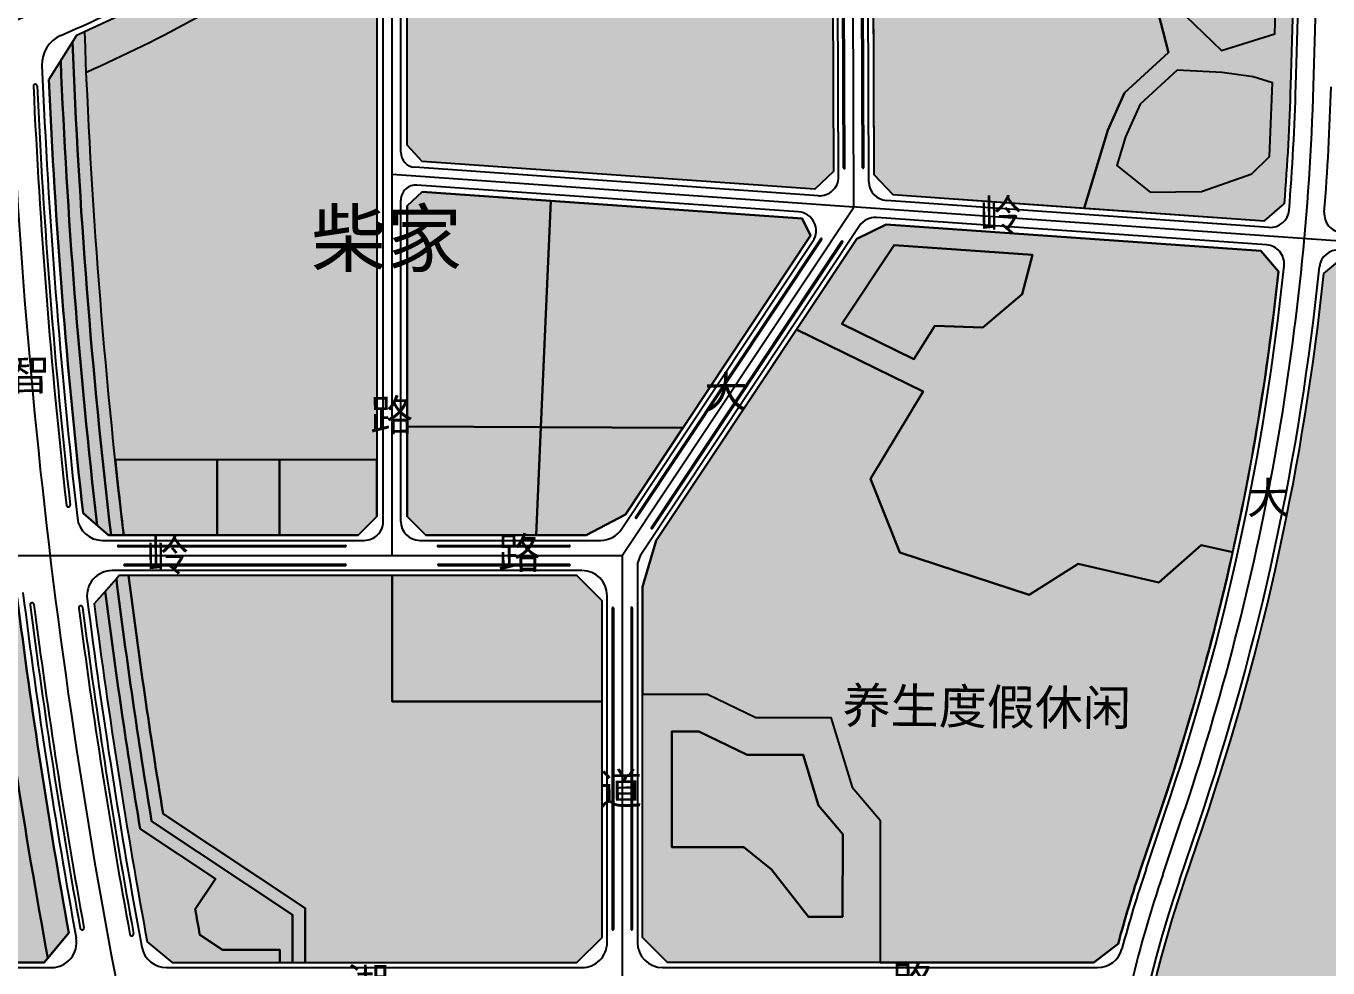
# Model space of a CAD drawing. Extents: x 2442 to 11417, y 1140 to 9206.
# Drawn here: x 4040 to 5074, y 5862 to 6611 of the extents above; entities that cross this region are included whole.
import ezdxf

# ---------------------------------------------------------------- set-up
doc = ezdxf.new("R2010")
doc.units = 0
doc.header["$LTSCALE"] = 1000
doc.header["$MEASUREMENT"] = 0
doc.linetypes.add('DASHDOT', pattern=[25.4, 12.7, -6.35, 0, -6.35])
for name, color, linetype in [('DIM2', 5, 'Continuous'), ('FGX', 212, 'Continuous'), ('RD-中线', 7, 'DASHDOT'), ('RD-侧石线', 5, 'Continuous'), ('RD-红线', 1, 'Continuous'), ('RD-绿线', 3, 'Continuous'), ('YD-A33', 31, 'Continuous'), ('YD-B1', 240, 'Continuous'), ('YD-B32', 21, 'Continuous'), ('YD-E1', 131, 'Continuous'), ('YD-E2', 126, 'Continuous'), ('YD-G1', 100, 'Continuous'), ('YD-G2', 94, 'Continuous'), ('YD-R1', 51, 'Continuous'), ('YD-R2', 50, 'Continuous'), ('YD-S4', 8, 'Continuous'), ('YD-U15', 144, 'Continuous'), ('路名', 7, 'Continuous')]:
    doc.layers.add(name, color=color, linetype=linetype)
doc.layers.add('T700', color=10, linetype='Continuous', lineweight=13)
doc.styles.add('STYLE5', font='simhei.ttf', dxfattribs={"height": 16})
doc.styles.add('黑体', font='simhei.ttf')

msp = doc.modelspace()

# ---------------------------------------------------------------- hatches: boundary and pattern name
at = {"layer": 'YD-A33'}
for points in [[(4457.102419028706, 6471.582890904678), (4354.776866923185, 6478.792186408631), (4342.806539520829, 6467.635549828925), (4342.806539522095, 6292.339317550721), (4449.141272250377, 6291.808903512019)], [(4497.735857377138, 6153.735371496597), (4477.735857376741, 6173.735371496932), (4330.806539522884, 6173.735371495907), (4330.806539523577, 6073.735371495391), (4497.735857377711, 6073.73537149665)]]:
    msp.add_hatch(color=256, dxfattribs=at).paths.add_polyline_path(points)
at = {"layer": 'YD-B1'}
msp.add_hatch(color=256, dxfattribs=at).paths.add_polyline_path([(4561.963132506575, 6291.246130679807), (4449.141272250377, 6291.808903512019), (4445.329574951633, 6205.735371495662), (4485.156207225151, 6205.735371496122), (4516.223188430067, 6222.39436087101)])
at = {"layer": 'YD-B32'}
msp.add_hatch(color=256, dxfattribs=at).paths.add_polyline_path([(4998.713647554789, 6192.259152246128), (4973.688342951764, 6198.034824482482), (4940.01903310492, 6168.269282625155), (4876.02481839923, 6183.038717604121), (4837.033868596714, 6158.545861006538), (4734.335440387378, 6192.200052181604), (4710.990744583287, 6250.616714225266), (4752.68427507512, 6319.924357265411), (4652.24436027585, 6369.315660048294), (4540.802838582164, 6201.564121351256), (4529.735857377069, 6164.905131975096), (4529.735857377689, 6079.603167878672), (4581.534238242759, 6079.600593334711), (4619.887710908788, 6061.074466497157), (4679.456450361769, 6061.074466497266), (4696.40199721815, 6005.565040285442), (4718.770875941591, 5979.297361863536), (4718.647315031962, 5866.177568723471), (4888.308536187797, 5866.177568724361), (4907.615239341216, 5880.956324440128, -0.01557827514749472), (4926.070544157476, 5941.630990683421), (4941.119592763524, 5986.083599330562, 0.0270213246933647)])
at = {"layer": 'YD-E1'}
for points in [[(4953.978057618009, 6625.453331740991), (4989.941542966035, 6591.146606711389), (5032.107440492397, 6604.286692887945), (5034.648432249473, 6685.725186868356), (4967.05547839742, 6696.517575076718), (4943.352219581768, 6666.294804574222)], [(4973.848983787921, 6479.112620795372), (5013.807677873594, 6493.151855720675), (5027.854030216313, 6506.873188538806), (5030.262994137556, 6565.426084410698), (5014.960119060532, 6570.068548731583), (4990.399024927632, 6573.602516090335), (4954.698499150833, 6575.421822212295), (4925.178127885185, 6548.424019492484), (4913.509596244856, 6522.371943302977), (4906.665208950521, 6499.731632099286), (4933.185475107879, 6478.457078277932)], [(4729.867130549741, 6436.458114496076), (4688.292516496134, 6373.876364245448), (4745.410041177347, 6345.788835881215), (4762.152886533629, 6372.17367743539), (4800.145480617775, 6370.886599173318), (4831.526761926259, 6397.271440727965), (4839.694980435874, 6428.720248360043)], [(4251.773484437826, 5904.148851167711), (4139.841544657109, 5978.477331723754, -0.009857180732708188), (4111.802635296985, 6171.207389232783), (4102.989304082799, 6161.183812553681, 0.009629967160858855), (4130.689000779403, 5972.551071601633), (4190.606202716219, 5932.763013002564), (4174.492573362837, 5908.497350945138, 0.001042994856498126), (4178.15998562503, 5888.13193546494), (4196.162176019103, 5876.177568719214), (4241.773484438196, 5876.177568719974), (4241.773484438196, 5866.177568719922), (4251.77348443813, 5866.177568720037)], [(4610.455654773688, 5957.90326763462), (4632.383438373952, 5940.029231046839), (4661.816713023007, 5902.434993390939), (4688.828239988221, 5902.405488662632), (4688.900239198538, 5968.320637732075), (4669.653023186491, 5990.922561008412), (4657.352560893411, 6031.21583745829), (4613.05404275924, 6031.215837456806), (4574.699866933095, 6049.742303948891), (4553.217120121011, 6049.743371709424), (4553.212555519054, 5957.906112796473)]]:
    msp.add_hatch(color=256, dxfattribs=at).paths.add_polyline_path(points)
h = msp.add_hatch(color=256, dxfattribs=at)
edge = h.paths.add_edge_path()
edge.add_line((4076.984538820923, 6597.997318421138), (4067.568301232677, 6583.036542214787))
edge.add_arc((9013.409532817961, 6785.902290993893), 4950.00000000775, 182.3488095852335, 186.6396435542773)
edge.add_line((4096.609174909703, 6213.561273286829), (4105.463542523075, 6205.735371493601))
edge.add_line((4105.463542523075, 6205.735371493601), (4107.596007459, 6205.735371493372))
edge.add_arc((9013.409532816608, 6785.902290991968), 4940.000000006289, 182.1799108774623, 186.7445361786408, ccw=False)
at = {"layer": 'YD-E2'}
h = msp.add_hatch(color=256, dxfattribs=at)
edge = h.paths.add_edge_path()
edge.add_line((4880.735541313672, 6465.795523828965), (5023.92675430489, 6455.707058661255))
edge.add_line((5023.926754304885, 6455.707058661722), (5039.936712626943, 6469.51869867243))
edge.add_arc((3063.783077821341, 6621.639741336965), 1981.999999994134, 355.5981464737637, 358.3112523362528)
edge.add_line((5044.922229821988, 6563.230320975952), (5054.116373145582, 6875.078601523187))
edge.add_arc((3072.97722113969, 6933.488021884616), 1981.999999999388, 358.3112523362452, 360.2298825423195)
edge.add_line((5054.96126823367, 6941.440195330727), (5031.114772403756, 6960.98654640379))
edge.add_arc((5602.343308362852, 4046.437188495399), 2969.999999996338, 101.0889574996785, 105.5806874122826)
edge.add_line((4804.61570148624, 6907.299063037344), (4824.827486811406, 6834.8142630183))
edge.add_line((4824.827486811297, 6834.814263017834), (4863.422810588048, 6785.444089720968))
edge.add_line((4863.422810588105, 6785.444089720969), (4904.683763319968, 6791.691813198569))
edge.add_line((4904.683763319968, 6791.691813198569), (4961.351661090715, 6713.551165677387))
edge.add_line((4961.351661090712, 6713.551165677853), (4926.965160239386, 6669.706758808971))
edge.add_line((4926.965160239328, 6669.70675880897), (4947.839108964428, 6589.475646040406))
edge.add_line((4947.839108964494, 6589.475646039941), (4912.759877141005, 6557.393997342291))
edge.add_line((4912.759877141001, 6557.393997342757), (4899.428508473167, 6527.629341177968))
edge.add_line((4899.428508473171, 6527.629341177502), (4880.735541313672, 6465.795523828966))
h.paths.add_polyline_path([(5030.262994137673, 6565.426084410698), (5014.960119060886, 6570.068548731121), (4990.399024928211, 6573.602516090807), (4954.698499151293, 6575.421822212766), (4925.178127885072, 6548.424019492018), (4913.509596245187, 6522.371943304844), (4906.66520895041, 6499.731632098818), (4933.185475107763, 6478.457078277931), (4973.848983787924, 6479.112620794906), (5013.807677873949, 6493.151855720213), (5027.854030216316, 6506.87318853834)], flags=16)
h.paths.add_polyline_path([(5034.648432249525, 6685.725186868823), (4967.055478397479, 6696.517575076718), (4943.352219581771, 6666.294804573757), (4953.978057618242, 6625.453331740992), (4989.941542966273, 6591.146606710926), (5032.107440492391, 6604.28669288841)], flags=16)
h.paths.add_polyline_path([(4839.934560816866, 6902.786760047697), (4970.731310560026, 6935.459152796691), (4992.67863424512, 6928.065565693007), (4991.92516636015, 6907.104606817012), (4986.976130063893, 6879.900906620857), (4959.754695823391, 6856.819011041415), (4922.635188990142, 6834.561406293484), (4897.063562004925, 6805.708949202899), (4869.842513233223, 6801.587144586103), (4849.2203080129, 6827.966553950222), (4831.897717302592, 6891.44185440876)], flags=16)
h = msp.add_hatch(color=256, dxfattribs=at)
edge = h.paths.add_edge_path()
edge.add_line((5580.221890888321, 6446.003744251265), (5678.188031137182, 6447.526123248311))
edge.add_line((5678.188031137128, 6447.526123247844), (5637.441868512968, 5682.031753457528))
edge.add_arc((6361.416982005674, 5643.495601038893), 725.0000000000034, 176.9531035888367, 182.2163978550877)
edge.add_line((5636.959362460551, 5615.457101025395), (5620.498206098426, 5590.986911761529))
edge.add_arc((4505.373528075335, 8667.128470450678), 3272.02535696604, 277.7432386529533, 289.9259652723398, ccw=False)
edge.add_line((4946.226590761322, 5424.938082186656), (4923.848311984228, 5441.2122822554))
edge.add_arc((5890.313012468214, 5615.194990359648), 982.0000000004183, 161.296911593278, 190.2050683231397, ccw=False)
edge.add_line((4960.16949195626, 5930.087084973849), (4975.218540561564, 5974.539693619586))
edge.add_arc((3063.783077809741, 6621.639741338717), 2018.000000005793, 341.2969115954976, 354.0880048991655)
edge.add_line((5071.049891350245, 6413.784168205256), (5087.022436936975, 6427.202197948038))
edge.add_arc((5142.965453781191, 7222.656567816999), 797.4191342556293, 265.9771044683439, 277.2560129210389)
edge.add_line((5243.681942236546, 6431.623405029203), (5222.931787486403, 6295.758920957132))
edge.add_line((5222.931787486519, 6295.758920957133), (5200.102172754894, 6265.847457916862))
edge.add_line((5200.102172754836, 6265.847457916861), (5194.30188812593, 6230.913064522574))
edge.add_line((5194.301888125929, 6230.913064522574), (5218.858627544854, 6178.356151427272))
edge.add_line((5218.858627544796, 6178.356151427271), (5272.047166297201, 6187.696263710862))
edge.add_line((5272.04716629726, 6187.696263710862), (5392.103426560125, 6114.501698997808))
edge.add_line((5392.103426560127, 6114.501698997808), (5351.399811005693, 6083.389600042522))
edge.add_line((5351.399811005693, 6083.389600042522), (5378.715916230529, 6037.940171580586))
edge.add_line((5378.715916230523, 6037.940171581051), (5465.446795252015, 5966.075565978145))
edge.add_line((5465.446795252021, 5966.07556597768), (5514.387340095645, 5977.755476807816))
edge.add_line((5514.387340095587, 5977.755476807815), (5566.462395872299, 5965.789393375564))
edge.add_line((5566.462395872357, 5965.789393375564), (5633.715290425022, 5975.151125158826))
edge.add_line((5633.715290425023, 5975.151125158826), (5628.72015190325, 5997.685278674379))
edge.add_line((5628.72015190325, 5997.685278674379), (5595.313989364327, 6048.317911021824))
edge.add_line((5595.313989364333, 6048.31791102136), (5540.395262501277, 6093.796673726005))
edge.add_line((5540.395262501272, 6093.796673726471), (5527.000713015983, 6152.887289158909))
edge.add_line((5527.000713015983, 6152.88728915891), (5499.262266654865, 6217.121603065948))
edge.add_line((5499.262266654865, 6217.121603065947), (5518.793780814252, 6270.866538686707))
edge.add_line((5518.793780814252, 6270.866538686707), (5592.390984488389, 6275.757494952277))
edge.add_line((5592.390984488447, 6275.757494952277), (5591.761454034313, 6342.03114187501))
edge.add_line((5591.761454034255, 6342.031141875009), (5558.295264103841, 6381.300451309533))
edge.add_line((5558.295264103846, 6381.300451309067), (5518.19903385024, 6383.011174295862))
edge.add_line((5518.199033850236, 6383.011174296327), (5508.511984643126, 6470.476991661694))
edge.add_line((5508.511984643177, 6470.47699166216), (5541.585714445391, 6521.556208494998))
edge.add_line((5541.585714445337, 6521.556208494532), (5538.629422069505, 6531.127900763076))
edge.add_arc((5856.193163217926, 6041.266527083933), 583.7901122105532, 121.3612714709362, 122.9542388825094, ccw=False)
edge.add_line((5552.369778609636, 6539.766523152083), (5580.221890887744, 6446.003744250794))
h.paths.add_polyline_path([(5442.105047749901, 5684.996936254045), (5424.96173881958, 5673.033573664386), (5409.263653725964, 5653.156441000817), (5406.618768239736, 5636.853573660577), (5412.508445173667, 5628.470852227808), (5435.567883077212, 5611.367336454149), (5459.147094946466, 5605.724198450872), (5468.359582271058, 5607.193381817325), (5469.259493368374, 5618.106990776827), (5476.53708761145, 5633.759828827378), (5478.11941714764, 5647.641461296185), (5472.852067545369, 5662.130695654133), (5464.606651498427, 5668.06742227439), (5460.333738857953, 5678.881989731953), (5451.203464264014, 5682.770228669263)], flags=16)
h.paths.add_polyline_path([(5100.946519376472, 5558.873319650166), (5091.083907016091, 5551.507360466233), (5086.205918717169, 5538.341324364877), (5092.240692305655, 5531.279744579502), (5101.60391697707, 5524.538199049135), (5109.61018586856, 5508.286615029681), (5125.166469860727, 5499.613057749615), (5143.838923542306, 5500.383650767723), (5155.152984056371, 5514.285137915526), (5165.045032096146, 5520.113705414929), (5165.243861222456, 5536.52238839461), (5180.442011114439, 5546.553763271894), (5175.553191301125, 5574.143394064617), (5158.600749499168, 5575.356769306334), (5143.353494978379, 5567.88769320444), (5122.337728968767, 5566.972662950289)], flags=16)
h.paths.add_polyline_path([(5548.727043183782, 5936.816291151398), (5541.51583673897, 5933.479394573145), (5539.398020441829, 5911.970507128173), (5557.894802024248, 5904.886087983873), (5569.400488805262, 5913.040860712734), (5577.476397490062, 5918.898384889783), (5582.127364907274, 5922.210797554761), (5583.25359458274, 5928.183215228414), (5578.646633990036, 5935.533575915514), (5568.139089261658, 5940.043469611839), (5559.443696835229, 5940.620849932296)], flags=16)
h.paths.add_polyline_path([(5478.096097201857, 5941.672603272304), (5486.850851837813, 5940.386212083825), (5494.177039211674, 5937.715407459901), (5495.881113117821, 5934.840006216851), (5490.774853565683, 5927.956872866161), (5488.636907506949, 5918.028678134674), (5489.559201289918, 5910.388554092931), (5488.758868693632, 5906.592805624451), (5482.168916277311, 5906.2727651496), (5474.161619547787, 5903.986908559149), (5460.719149639041, 5906.928339558712), (5454.700845468802, 5917.281988157163), (5455.774479339467, 5932.133425378604), (5464.556180366049, 5939.57161519903)], flags=16)
h.paths.add_polyline_path([(5334.156736450843, 5923.170963166052), (5332.155661390432, 5919.605019949514), (5334.193236757208, 5889.476699917216), (5339.911674183857, 5883.260772233308), (5352.194597937963, 5883.860869040553), (5397.759137326262, 5900.911731961693), (5415.17953312015, 5912.922945569277), (5433.440071898289, 5925.558461087125), (5435.776529575467, 5937.037595437523), (5429.960308809463, 5948.360634477922), (5427.848105891442, 5956.95682619458), (5423.682983664736, 5958.336785412389), (5419.583050584068, 5956.311990507877), (5407.623243807584, 5957.907650315047), (5391.307904004399, 5951.75642169751), (5380.545121726747, 5941.697306615705), (5353.340607648206, 5925.727837329613)], flags=16)
h.paths.add_polyline_path([(5216.176233969889, 6073.57651619735), (5211.877845507326, 6061.34286112498), (5218.042418746323, 6038.348219562278), (5230.446116488019, 6025.676388980633), (5249.785539856886, 6022.206732031879), (5272.715320786163, 6014.233270336341), (5294.880323722242, 6017.614123648828), (5307.061913298192, 6034.673267181428), (5311.838390905079, 6061.021461797064), (5338.416908609226, 6092.072015338445), (5350.020315826128, 6115.342639530521), (5348.486172291048, 6135.747012671075), (5329.552091600826, 6145.060734824171), (5309.846270623519, 6133.975032239327), (5294.218586774112, 6109.111302871254), (5265.333122992832, 6091.638295752206), (5228.116313008144, 6084.327448944181)], flags=16)
h.paths.add_polyline_path([(5145.727863438668, 6232.784265002065), (5177.066964509584, 6309.404772491018), (5191.793437124037, 6309.404772490823), (5203.731427577091, 6356.283496210748), (5155.597647303042, 6368.881836880521), (5125.056131535113, 6372.783834894266), (5109.384504487469, 6355.22402199908), (5089.140102715122, 6253.064853042779)], flags=16)
h = msp.add_hatch(color=256, dxfattribs=at)
h.paths.add_polyline_path([(4800.145480617897, 6370.886599172854), (4762.152886534146, 6372.173677436326), (4745.410041177343, 6345.788835881681), (4688.292516496025, 6373.876364244515), (4729.867130549741, 6436.458114496076), (4839.694980436101, 6428.720248360511), (4831.526761926201, 6397.271440727965)], flags=16)
edge = h.paths.add_edge_path()
edge.add_line((4723.383089317234, 6452.822219694476), (4700.119944161463, 6441.382181939403))
edge.add_line((4700.119944161463, 6441.382181939403), (4652.244360276136, 6369.315660048763))
edge.add_line((4652.244360276083, 6369.315660048296), (4752.684275075177, 6319.924357265877))
edge.add_line((4752.684275075233, 6319.924357265878), (4710.990744583514, 6250.616714225735))
edge.add_line((4710.990744583516, 6250.616714225734), (4734.335440387249, 6192.200052183))
edge.add_line((4734.335440387247, 6192.200052183), (4837.03386859654, 6158.545861006536))
edge.add_line((4837.033868596482, 6158.545861006535), (4876.024818399001, 6183.038717603653))
edge.add_line((4876.024818399001, 6183.038717603654), (4940.019033104807, 6168.269282624688))
edge.add_line((4940.019033104865, 6168.269282624689), (4973.688342951991, 6198.03482448295))
edge.add_line((4973.688342951929, 6198.034824483415), (4998.713647554894, 6192.25915224706))
edge.add_arc((3063.783077821463, 6621.6397413365), 1981.999999993945, 347.488236466613, 354.0248359479179)
edge.add_line((5035.015093381115, 6415.318775827255), (5021.150790978287, 6431.843145466562))
edge.add_line((5021.150790978234, 6431.843145466096), (4723.383089317182, 6452.82221969401))
h = msp.add_hatch(color=256, dxfattribs=at)
h.paths.add_polyline_path([(4718.647315031903, 5866.177568723471), (4549.735857379186, 5866.177568722553), (4529.735857379084, 5886.177568722425), (4529.735857377689, 6079.603167878672), (4581.534238243923, 6079.600593334722), (4619.887710909434, 6061.074466496698), (4679.456450361773, 6061.074466496801), (4696.401997218098, 6005.565040284976), (4718.770875941596, 5979.29736186307)])
h.paths.add_polyline_path([(4553.217120120895, 6049.743371709422), (4574.699866932275, 6049.74230394935), (4613.05404276005, 6031.21583745728), (4657.352560893531, 6031.215837457826), (4669.653023186835, 5990.922561008881), (4688.90023919859, 5968.32063773254), (4688.828239988216, 5902.405488663097), (4661.816713022828, 5902.434993391403), (4632.383438374607, 5940.02923104545), (4610.455654773756, 5957.903267633689), (4553.212555519058, 5957.906112796008)], flags=16)
at = {"layer": 'YD-G1'}
h = msp.add_hatch(color=256, dxfattribs=at)
edge = h.paths.add_edge_path()
edge.add_line((4080.12626701015, 6602.988982225256), (4076.98453882098, 6597.997318421227))
edge.add_arc((9013.409532816737, 6785.902290991356), 4940.000000006337, 182.1799108774541, 186.744536178639)
edge.add_line((4107.596007459062, 6205.735371492907), (4109.735941359384, 6205.735371493556))
edge.add_line((4109.735941359386, 6205.735371493556), (4117.665835932385, 6205.735371493349))
edge.add_arc((9013.409532816033, 6785.902290990788), 4930.000000005591, 182.0920244128521, 186.758280515892, ccw=False)
edge.add_arc((3661.988668825081, 7544.297087461804), 1029.999999999999, 293.9512265261064, 294.3517063298027, ccw=False)
h = msp.add_hatch(color=256, dxfattribs=at)
edge = h.paths.add_edge_path()
edge.add_line((4067.568301232754, 6583.036542214906), (4058.192146517444, 6568.139450775007))
edge.add_arc((9013.409532803194, 6785.90229098991), 4959.999999992647, 182.516311179803, 186.5110086199113)
edge.add_line((4085.401102037833, 6223.467489228336), (4096.609174909645, 6213.561273286829))
edge.add_arc((9013.409532818063, 6785.902290992053), 4950.000000007696, 182.3488095852109, 186.6396435542561, ccw=False)
for points in [[(4449.141272250261, 6291.808903512018), (4342.80653952204, 6292.339317550255), (4342.806539522451, 6220.735371494517), (4357.806539522528, 6205.735371494613), (4445.329574951746, 6205.735371496128)], [(4148.99844884167, 5984.400696381115, -0.009702330595581728), (4121.564107751095, 6173.73537149422), (4114.025389278118, 6173.735371493607), (4111.802635297048, 6171.207389232319, 0.009857180732684828), (4139.841544657109, 5978.477331723754), (4251.773484437826, 5904.148851167711), (4251.773484438134, 5866.177568719571), (4261.773484438239, 5866.177568720153), (4261.773484437863, 5909.512357476597)], [(4190.606202716623, 5932.763013003033), (4130.689000779344, 5972.551071601632, -0.009629967160858056), (4102.989304082857, 6161.183812553682), (4094.189825944271, 6151.175991252761, 0.01370883026762024), (4136.368681781889, 5882.534958507791), (4156.034255056047, 5866.177568719415), (4241.77348443819, 5866.177568720387), (4241.773484438138, 5876.177568719974), (4196.162176019103, 5876.177568719214), (4178.15998562503, 5888.13193546494, -0.001042994856498126), (4174.492573362837, 5908.497350945138)]]:
    msp.add_hatch(color=256, dxfattribs=at).paths.add_polyline_path(points)
at = {"layer": 'YD-G2'}
for points in [[(4318.806539519113, 6691.457672916289), (4318.806539518982, 6709.763786019542), (4305.296050613137, 6718.247138911717, 0.01363068534830002), (4161.629988506311, 6643.5981634771, -0.02036458909450908), (4086.695452202146, 6605.934605180302, 0.001637810120077131), (4087.98017794509, 6573.662638167091, 0.0232283932540082), (4176.1826483029, 6617.364214234854, -0.01366935168505509)], [(4033.055087664361, 6156.243970379937), (4013.213038082769, 6173.735371491897), (4010.725087168044, 6173.735371492531, 0.01525743528537873), (4057.371631079042, 5869.775489394563), (4074.046485177383, 5889.747904918443, -0.01343022104896092)]]:
    msp.add_hatch(color=256, dxfattribs=at).paths.add_polyline_path(points)
at = {"layer": 'YD-R1'}
msp.add_hatch(color=256, dxfattribs=at).paths.add_polyline_path([(4010.725087167921, 6173.735371493462), (3799.265394928399, 6173.735371491419), (3805.771938234077, 6149.274480241208), (3758.062645916829, 6123.245001382758), (3793.230269196491, 6058.841250047194), (3802.241258207116, 5866.177568717951), (4054.367747935761, 5866.177568718351), (4057.371631079101, 5869.775489394564, -0.01525743528542571)])
at = {"layer": 'YD-R2'}
for points in [[(4680.321141950186, 6838.116812775972, 0.03094513984686411), (4342.806539519152, 6702.970103388546), (4342.806539520472, 6515.695042130221), (4354.77686692385, 6502.851678710558), (4666.703593080161, 6480.875037505444), (4681.610179448599, 6494.820727487524)], [(4318.806539519113, 6691.457672916289, 0.01366935168506004), (4176.182648302849, 6617.364214234825, -0.02322839325399465), (4087.98017794509, 6573.66263816709, 0.01566211432162984), (4110.927877989008, 6265.735371493212), (4191.96794108311, 6265.735371493259), (4241.446626629755, 6265.735371493164), (4318.806539522167, 6265.735371494473)], [(4663.419977607255, 6443.967859693931), (4656.757304256682, 6457.516305999426), (4457.102419028597, 6471.582890903745), (4449.141272250319, 6291.808903512019), (4561.963132506971, 6291.246130680742)], [(4497.735857377711, 6073.73537149665), (4330.806539523466, 6073.735371494923), (4330.806539523001, 6173.735371495908), (4121.564107751095, 6173.73537149422, 0.009702330595581728), (4148.99844884167, 5984.400696381115), (4261.773484437868, 5909.512357476131), (4261.773484438181, 5866.177568720153), (4477.735857379128, 5866.177568722186), (4497.735857379061, 5886.177568722055)]]:
    msp.add_hatch(color=256, dxfattribs=at).paths.add_polyline_path(points)
h = msp.add_hatch(color=256, dxfattribs=at)
edge = h.paths.add_edge_path()
edge.add_line((4863.422810588105, 6785.444089720969), (4824.827486812588, 6834.814263016449))
edge.add_arc((5602.343308357715, 4046.437188497213), 2894.749999992879, 105.5806874121832, 107.903370641958)
edge.add_line((4712.460689069601, 6801.012743160614), (4713.618872888783, 6492.565571028151))
edge.add_line((4713.618872888786, 6492.565571027685), (4728.638105028072, 6476.511472497061))
edge.add_line((4728.638105028072, 6476.511472497062), (4880.735541313788, 6465.795523828967))
edge.add_line((4880.735541313788, 6465.795523828967), (4899.428508473055, 6527.6293411775))
edge.add_line((4899.428508473055, 6527.6293411775), (4912.759877141409, 6557.39399734276))
edge.add_line((4912.759877141403, 6557.393997343226), (4947.839108964426, 6589.475646040872))
edge.add_line((4947.83910896443, 6589.475646040407), (4926.965160239153, 6669.706758808969))
edge.add_line((4926.965160239091, 6669.706758809434), (4961.351661090595, 6713.551165677852))
edge.add_line((4961.351661090654, 6713.551165677852), (4904.683763319907, 6791.691813199033))
edge.add_line((4904.68376331991, 6791.691813198568), (4863.422810588105, 6785.444089720968))
at = {"layer": 'YD-S4'}
for points in [[(4241.446626629755, 6265.735371493164), (4191.967941083058, 6265.735371492792), (4191.967941083447, 6205.735371493879), (4241.44662663015, 6205.735371493785)], [(4318.806539522204, 6265.735371494474), (4241.44662662975, 6265.73537149363), (4241.446626630208, 6205.735371493785), (4303.806539523273, 6205.735371495393), (4318.806539522542, 6220.735371495172)]]:
    msp.add_hatch(color=256, dxfattribs=at).paths.add_polyline_path(points)
at = {"layer": 'YD-U15'}
msp.add_hatch(color=256, dxfattribs=at).paths.add_polyline_path([(4191.967941083496, 6205.735371494811), (4191.96794108311, 6265.735371493259), (4110.927877989139, 6265.735371493212, 0.003061750234705337), (4117.665835932385, 6205.735371493349)])

# ---------------------------------------------------------------- linework, layer by layer
at = {"layer": 'FGX'}
for points in [[(4880.735541313672, 6465.795523828965), (5023.92675430489, 6455.707058661256), (5023.926754304885, 6455.707058661722), (5039.936712626944, 6469.51869867243), (5039.936712626944, 6469.51869867243, 0.01183871060249204), (5044.922229821988, 6563.230320975952), (5044.922229821988, 6563.230320975952), (5054.11637314558, 6875.078601523187)], [(4863.422810588105, 6785.444089720969), (4824.827486812588, 6834.814263016449), (4824.82748681253, 6834.814263016448, 0.01013496445147351), (4712.460689069547, 6801.012743160149), (4712.460689069601, 6801.012743160614), (4713.618872888783, 6492.565571028151), (4713.618872888786, 6492.565571027685), (4728.638105028072, 6476.511472497062), (4728.638105028072, 6476.511472497062), (4880.735541313788, 6465.795523828967), (4880.735541313788, 6465.795523828967), (4899.428508473055, 6527.6293411775), (4899.428508473055, 6527.6293411775), (4912.759877141409, 6557.39399734276), (4912.759877141403, 6557.393997343226), (4947.839108964425, 6589.475646040873), (4947.83910896443, 6589.475646040407), (4926.965160239153, 6669.706758808969), (4926.965160239091, 6669.706758809434), (4961.351661090595, 6713.551165677852), (4961.351661090654, 6713.551165677852), (4904.683763319907, 6791.691813199033), (4904.68376331991, 6791.691813198568), (4863.422810588105, 6785.444089720969)], [(4318.806539519113, 6691.457672916289, 0.01366935168506004), (4176.182648302849, 6617.364214234825, -0.02322839325399455), (4087.98017794509, 6573.66263816709, -0.02322839325399455)], [(4076.984538820978, 6597.997318421229, 0.01991956915285913), (4107.596007459062, 6205.735371492907), (4109.735941359386, 6205.735371493556), (4117.665835932385, 6205.735371493349, -0.02036319708449146), (4086.695452202146, 6605.934605180306, -0.02036319708449146)], [(4067.568301232679, 6583.03654221479, 0.01872448295082318), (4096.609174909703, 6213.561273286829), (4105.463542523075, 6205.735371493601), (4107.596007459, 6205.735371493372, -0.01991956915283145), (4076.984538820925, 6597.997318421143, -0.01991956915283145)], [(4058.192146517442, 6568.139450775007, 0.01743192110603826), (4085.401102037833, 6223.467489228336), (4096.609174909645, 6213.561273286829, -0.01872448295082873), (4067.568301232754, 6583.036542214905, -0.01872448295082873)], [(4723.383089317234, 6452.822219694476), (4700.119944161463, 6441.382181939403), (4700.119944161463, 6441.382181939403), (4652.244360276138, 6369.315660048763), (4652.244360276083, 6369.315660048296), (4752.684275075175, 6319.924357265877), (4752.684275075233, 6319.924357265878), (4710.990744583516, 6250.616714225734), (4710.990744583516, 6250.616714225734), (4734.335440387247, 6192.200052183), (4734.335440387247, 6192.200052183), (4837.03386859654, 6158.545861006536), (4837.033868596482, 6158.545861006535), (4876.024818399001, 6183.038717603654), (4876.024818399001, 6183.038717603654), (4940.019033104807, 6168.269282624688), (4940.019033104865, 6168.269282624689), (4973.688342951991, 6198.03482448295), (4973.688342951929, 6198.034824483415), (4998.713647554894, 6192.25915224706), (4998.713647554952, 6192.259152247061, 0.02852903191085764), (5035.015093381115, 6415.318775827255), (5035.015093381115, 6415.318775827255), (5021.150790978287, 6431.843145466562), (5021.150790978234, 6431.843145466096), (4723.38308931718, 6452.822219694011)], [(4923.848311984286, 5441.212282255401, -0.1268088612965742), (4960.169491956318, 5930.087084973849), (4960.16949195626, 5930.087084973849), (4975.218540561566, 5974.539693619587), (4975.218540561507, 5974.539693619586, 0.05586969562326394), (5071.049891350183, 6413.784168205721), (5071.049891350245, 6413.784168205256), (5087.022436936977, 6427.202197948039)]]:
    msp.add_lwpolyline(points, format="xyb", dxfattribs=at)
for points in [[(4953.978057618009, 6625.453331740991), (4989.941542966035, 6591.146606711389), (5032.107440492397, 6604.286692887945), (5034.648432249473, 6685.725186868356), (4967.05547839742, 6696.517575076718), (4943.352219581768, 6666.294804574222), (4953.978057618009, 6625.453331740991)], [(4973.848983787921, 6479.112620795372), (5013.807677873594, 6493.151855720675), (5027.854030216313, 6506.873188538806), (5030.262994137556, 6565.426084410698), (5014.960119060532, 6570.068548731583), (4990.399024927632, 6573.602516090335), (4954.698499150833, 6575.421822212295), (4925.178127885185, 6548.424019492484), (4913.509596244856, 6522.371943302977), (4906.665208950521, 6499.731632099286), (4933.185475107879, 6478.457078277932), (4973.848983787921, 6479.112620795372)], [(4457.102419028706, 6471.582890904678), (4354.776866923185, 6478.792186408631), (4342.806539520829, 6467.635549828925), (4342.806539522095, 6292.339317550721), (4449.141272250377, 6291.808903512019), (4457.102419028706, 6471.582890904678)], [(4729.867130549741, 6436.458114496076), (4688.292516496134, 6373.876364245448), (4745.410041177347, 6345.788835881215), (4762.152886533629, 6372.17367743539), (4800.145480617775, 6370.886599173318), (4831.526761926259, 6397.271440727965), (4839.694980435874, 6428.720248360043), (4729.867130549741, 6436.458114496076)], [(4800.145480617897, 6370.886599172854), (4762.152886534146, 6372.173677436326), (4745.410041177343, 6345.788835881681), (4688.292516496025, 6373.876364244515), (4729.867130549741, 6436.458114496076), (4839.694980436101, 6428.720248360511), (4831.526761926201, 6397.271440727965), (4800.145480617897, 6370.886599172854)], [(4449.141272250261, 6291.808903512018), (4342.80653952204, 6292.339317550255), (4342.806539522451, 6220.735371494517), (4357.806539522528, 6205.735371494613), (4445.329574951746, 6205.735371496128), (4449.141272250261, 6291.808903512018)], [(4561.963132506575, 6291.246130679807), (4449.141272250377, 6291.808903512019), (4445.329574951633, 6205.735371495662), (4485.156207225151, 6205.735371496122), (4516.223188430067, 6222.39436087101), (4561.963132506575, 6291.246130679807)], [(4241.446626629755, 6265.735371493164), (4191.967941083058, 6265.735371492792), (4191.967941083447, 6205.735371493879), (4241.44662663015, 6205.735371493785), (4241.446626629755, 6265.735371493164)], [(4318.806539522204, 6265.735371494474), (4241.44662662975, 6265.73537149363), (4241.446626630208, 6205.735371493785), (4303.806539523273, 6205.735371495393), (4318.806539522542, 6220.735371495172), (4318.806539522204, 6265.735371494474)], [(4497.735857377138, 6153.735371496597), (4477.735857376741, 6173.735371496932), (4330.806539522884, 6173.735371495907), (4330.806539523577, 6073.735371495391), (4497.735857377711, 6073.73537149665), (4497.735857377138, 6153.735371496597)], [(4610.455654773688, 5957.90326763462), (4632.383438373952, 5940.029231046839), (4661.816713023007, 5902.434993390939), (4688.828239988221, 5902.405488662632), (4688.900239198538, 5968.320637732075), (4669.653023186491, 5990.922561008412), (4657.352560893411, 6031.21583745829), (4613.05404275924, 6031.215837456806), (4574.699866933095, 6049.742303948891), (4553.217120121011, 6049.743371709424), (4553.212555519054, 5957.906112796473), (4610.455654773688, 5957.90326763462)]]:
    msp.add_lwpolyline(points, close=True, dxfattribs=at)
for points in [[(5034.648432249525, 6685.725186868823), (4967.055478397473, 6696.517575077184), (4967.055478397479, 6696.517575076718), (4943.352219581771, 6666.294804573757), (4943.352219581771, 6666.294804573757), (4953.978057618246, 6625.453331740527), (4953.978057618242, 6625.453331740992), (4989.941542966331, 6591.146606710926), (4989.941542966273, 6591.146606710926), (5032.107440492391, 6604.28669288841), (5032.107440492391, 6604.28669288841), (5034.648432249467, 6685.725186868822)], [(4926.965160239328, 6669.70675880897), (4947.83910896443, 6589.475646040407), (4947.839108964494, 6589.475646039941), (4912.759877141005, 6557.393997342291), (4912.759877141001, 6557.393997342757), (4899.428508473167, 6527.629341177968), (4899.428508473171, 6527.629341177502), (4880.735541313672, 6465.795523828965)], [(5030.262994137673, 6565.426084410698), (5014.96011906089, 6570.068548730655), (5014.960119060886, 6570.068548731121), (4990.399024928269, 6573.602516090807), (4990.399024928211, 6573.602516090807), (4954.698499151229, 6575.421822213231), (4954.698499151293, 6575.421822212766), (4925.178127885134, 6548.424019491552), (4925.178127885072, 6548.424019492018), (4913.509596245129, 6522.371943304843), (4913.509596245187, 6522.371943304844), (4906.665208950462, 6499.731632099285), (4906.66520895041, 6499.731632098818), (4933.185475107768, 6478.457078277465), (4933.185475107763, 6478.457078277931), (4973.848983787862, 6479.112620795372), (4973.848983787924, 6479.112620794906), (5013.80767787389, 6493.151855720213), (5013.807677873949, 6493.151855720213), (5027.85403021638, 6506.873188537875), (5027.854030216316, 6506.87318853834), (5030.262994137669, 6565.426084411164)], [(4663.419977607255, 6443.967859693931), (4656.75730425674, 6457.516305999427), (4656.757304256682, 6457.516305999426), (4457.102419028597, 6471.582890903745), (4457.102419028597, 6471.582890903745), (4449.141272250323, 6291.808903511554), (4449.141272250319, 6291.808903512019), (4561.963132506968, 6291.246130681207), (4561.963132506971, 6291.246130680742), (4663.419977607196, 6443.967859693931)], [(4718.647315031903, 5866.177568723471), (4549.735857379128, 5866.177568722552), (4549.735857379186, 5866.177568722553), (4529.735857379084, 5886.177568722425), (4529.735857379084, 5886.177568722425), (4529.735857377695, 6079.603167878206), (4529.735857377689, 6079.603167878672), (4581.534238243918, 6079.600593335188), (4581.534238243923, 6079.600593334722), (4619.887710909437, 6061.074466496232), (4619.887710909434, 6061.074466496698), (4679.456450361773, 6061.074466496801), (4679.456450361773, 6061.074466496801), (4696.401997218098, 6005.565040284976), (4696.401997218098, 6005.565040284976), (4718.770875941591, 5979.297361863536), (4718.770875941596, 5979.29736186307), (4718.647315031962, 5866.177568723471)], [(4553.217120120895, 6049.743371709422), (4574.699866932275, 6049.74230394935), (4574.699866932275, 6049.74230394935), (4613.05404276005, 6031.21583745728), (4613.05404276005, 6031.21583745728), (4657.352560893531, 6031.215837457826), (4657.352560893531, 6031.215837457826), (4669.653023186889, 5990.922561009347), (4669.653023186835, 5990.922561008881), (4688.900239198538, 5968.320637732075), (4688.90023919859, 5968.32063773254), (4688.828239988216, 5902.405488663097), (4688.828239988216, 5902.405488663097), (4661.816713022825, 5902.434993391868), (4661.816713022828, 5902.434993391403), (4632.383438374607, 5940.02923104545), (4632.383438374607, 5940.02923104545), (4610.455654773814, 5957.903267633689), (4610.455654773756, 5957.903267633689), (4553.212555519, 5957.906112796008), (4553.212555519058, 5957.906112796008), (4553.217120120898, 6049.743371708956)]]:
    msp.add_lwpolyline(points, dxfattribs=at)
for points in [[(4998.713647554789, 6192.259152246128), (4973.688342951764, 6198.034824482482), (4940.01903310492, 6168.269282625155), (4876.02481839923, 6183.038717604121), (4837.033868596714, 6158.545861006538), (4734.335440387378, 6192.200052181604), (4710.990744583287, 6250.616714225266), (4752.68427507512, 6319.924357265411), (4652.24436027585, 6369.315660048294), (4540.802838582164, 6201.564121351256), (4529.735857377069, 6164.905131975096), (4529.735857377689, 6079.603167878672), (4581.534238242759, 6079.600593334711), (4619.887710908788, 6061.074466497157), (4679.456450361769, 6061.074466497266), (4696.40199721815, 6005.565040285442), (4718.770875941591, 5979.297361863536), (4718.647315031962, 5866.177568723471), (4888.308536187797, 5866.177568724361), (4907.615239341216, 5880.956324440128, -0.01557827514749472), (4926.070544157476, 5941.630990683421), (4941.119592763524, 5986.083599330562, 0.0270213246933647), (4998.713647554789, 6192.259152246128)], [(4191.967941083496, 6205.735371494811), (4191.96794108311, 6265.735371493259), (4110.927877989139, 6265.735371493212, 0.003061750234705337), (4117.665835932385, 6205.735371493349), (4191.967941083496, 6205.735371494811)], [(4010.725087167921, 6173.735371493462), (3799.265394928399, 6173.735371491419), (3805.771938234077, 6149.274480241208), (3758.062645916829, 6123.245001382758), (3793.230269196491, 6058.841250047194), (3802.241258207116, 5866.177568717951), (4054.367747935761, 5866.177568718351), (4057.371631079101, 5869.775489394564, -0.01525743528542571), (4010.725087167921, 6173.735371493462)], [(4033.055087664361, 6156.243970379937), (4013.213038082769, 6173.735371491897), (4010.725087168044, 6173.735371492531, 0.01525743528537873), (4057.371631079042, 5869.775489394563), (4074.046485177383, 5889.747904918443, -0.01343022104896092), (4033.055087664361, 6156.243970379937)], [(4251.773484437826, 5904.148851167711), (4139.841544657109, 5978.477331723754, -0.009857180732708188), (4111.802635296985, 6171.207389232783), (4102.989304082799, 6161.183812553681, 0.009629967160858855), (4130.689000779403, 5972.551071601633), (4190.606202716219, 5932.763013002564), (4174.492573362837, 5908.497350945138, 0.001042994856498126), (4178.15998562503, 5888.13193546494), (4196.162176019103, 5876.177568719214), (4241.773484438196, 5876.177568719974), (4241.773484438196, 5866.177568719922), (4251.77348443813, 5866.177568720037), (4251.773484437826, 5904.148851167711)], [(4148.99844884167, 5984.400696381115, -0.009702330595581728), (4121.564107751095, 6173.73537149422), (4114.025389278118, 6173.735371493607), (4111.802635297048, 6171.207389232319, 0.009857180732684828), (4139.841544657109, 5978.477331723754), (4251.773484437826, 5904.148851167711), (4251.773484438134, 5866.177568719571), (4261.773484438239, 5866.177568720153), (4261.773484437863, 5909.512357476597), (4148.99844884167, 5984.400696381115, -0.009702330595581728)], [(4497.735857377711, 6073.73537149665), (4330.806539523466, 6073.735371494923), (4330.806539523001, 6173.735371495908), (4121.564107751095, 6173.73537149422, 0.009702330595581728), (4148.99844884167, 5984.400696381115), (4261.773484437868, 5909.512357476131), (4261.773484438181, 5866.177568720153), (4477.735857379128, 5866.177568722186), (4497.735857379061, 5886.177568722055), (4497.735857377711, 6073.73537149665)], [(4190.606202716623, 5932.763013003033), (4130.689000779344, 5972.551071601632, -0.009629967160858056), (4102.989304082857, 6161.183812553682), (4094.189825944271, 6151.175991252761, 0.01370883026762024), (4136.368681781889, 5882.534958507791), (4156.034255056047, 5866.177568719415), (4241.77348443819, 5866.177568720387), (4241.773484438138, 5876.177568719974), (4196.162176019103, 5876.177568719214), (4178.15998562503, 5888.13193546494, -0.001042994856498126), (4174.492573362837, 5908.497350945138), (4190.606202716623, 5932.763013003033)]]:
    msp.add_lwpolyline(points, format="xyb", close=True, dxfattribs=at)
at = {"layer": 'RD-中线'}
for points in [[(5131.016023635546, 3395.651613118374), (5199.217247084847, 4388.143183891243, 0.1137710661147161), (5128.546086888848, 4831.818982073167), (4963.336869293453, 5240.074703004486, -0.1796348773686695), (4943.120018056929, 5935.859037828403), (4958.169066662515, 5980.311646475074, 0.07437575587396211), (5062.914411828111, 6562.699862061921), (5072.108555151699, 6874.548142609621, 0.06258091942518179), (5024.543387977741, 7370.968874552425), (4964.564247946382, 7638.530893985442)], [(4144.812187208363, 3111.533819686681), (4196.496639344776, 3414.620693076043, 0.09610788171275121), (4180.830149113908, 4103.895452582926), (4151.67458734235, 4237.822916563206, -0.09651423076798844), (4134.991376803147, 4998.803108492839), (4161.256731532836, 5151.344939767523, 0.09115950292658971), (4155.901769830074, 5625.053671814245), (4116.172871819057, 5828.210750753255, -0.0481258101556819), (4023.410994879985, 6782.08241510898), (4022.883254925739, 7471.482197197382)], [(6377.874938791787, 7016.57200000093), (5727.945420785974, 7043.806720157228, 0.1379512792576534), (4147.077328709773, 6669.832112719373, -0.07350594465823158), (3873.351040768013, 6566.889318039734), (3718.385881960674, 6533.378428768345, 0.009777899448337195), (3680.330496687417, 6524.366643634324), (3461.289701370159, 6467.951019454476, -0.03741794478797261), (3306.813653356623, 6440.275283607903), (3188.536323114937, 6428.111972580827, 0.05498476638893671), (2974.184855312193, 6381.900867575398), (2959.693708951652, 6377.063331541385)], [(3594.218770309464, 6189.735371490329), (4513.735857376909, 6189.735371496781), (4513.735857388205, 4600.142001365505, 0.05491766847361026), (4517.333265829096, 4567.48804012511), (4711.380289646742, 3697.48678786954), (4684.736338381152, 3395.734408289458)]]:
    msp.add_lwpolyline(points, format="xyb", dxfattribs=at)
for points in [[(4697.715963681629, 6466.678340806287), (4696.059217981716, 6907.902365558482)], [(4330.806539522762, 6189.735371495337), (4330.806539518693, 6763.640575335767)], [(4697.704533838722, 6466.661135605806), (4330.806539520641, 6492.510749966929)], [(4513.735857376909, 6189.735371496781), (4697.715963681629, 6466.678340806287)], [(5087.766768119467, 6439.179496324829), (4696.059217984823, 6466.777055509292)]]:
    msp.add_lwpolyline(points, dxfattribs=at)
at = {"layer": 'RD-侧石线'}
for p, q in [((4709.64063799334, 6486.76158505598), (4708.204962702926, 6869.110203728173)), ((4685.625756327909, 6490.679807352619), (4684.28155917129, 6848.665996520203)), ((4702.179603990797, 6451.711272512591), (4529.076868001626, 6191.141873660637)), ((4513.235546448308, 6210.668390291695), (4665.23689449628, 6439.474131916782)), ((4100.69738095978, 6201.735371493087), (4308.806539522766, 6201.73537149524)), ((4352.806539522775, 6201.735371495281), (4496.576557073178, 6201.735371497215)), ((4525.735857376882, 6180.07489245525), (4525.735857379852, 5882.177568722645)), ((4545.735857379899, 5862.177568722306), (4891.375425403709, 5862.177568724916))]:
    msp.add_line(p, q, dxfattribs=at)
at = {"layer": 'RD-侧石线', "linetype": 'ByBlock'}
for p, q in [((5048.920492489948, 6563.112441216967), (5058.114635813592, 6874.960721764668)), ((4337.806539520441, 6510.219212558465), (4337.806539518944, 6729.766810932957)), ((4323.806539522724, 6216.735371495955), (4323.806539518955, 6708.835097830004)), ((4669.571657795943, 6475.660575213495), (4348.963176100853, 6498.24888515542)), ((4653.796856739325, 6462.737277074514), (4350.649902940611, 6484.09534381856)), ((4337.806539522582, 6216.735371495185), (4337.806539520887, 6472.125016415235)), ((5027.526921668472, 6450.441016444246), (4723.586327976178, 6471.854998687141)), ((5025.657301850852, 6436.538035728908), (4715.728050296879, 6458.373945862355)), ((4481.735857376882, 6177.73537149905), (4108.470050895194, 6177.735371493748)), ((4501.735857379817, 5882.177568724231), (4501.7358573771, 6157.735371499179)), ((4929.859316135187, 5940.348334493107), (4944.908364741061, 5984.800943140246)), ((4956.380719978664, 5931.369741164164), (4971.429768584083, 5975.822349810368)), ((3682.427587561056, 5862.177568716247), (4060.177504724656, 5862.177568718977)), ((4151.691119778439, 5862.177568719946), (4481.73585737995, 5862.17756872343))]:
    msp.add_line(p, q, dxfattribs=at)
at = {"layer": 'RD-侧石线'}
for centre, radius, start, end in [((3661.988668825135, 7544.297087461828), 1024.999999999998, 293.3229977169705, 299.0182813258247), ((4077.698497030942, 6580.095169431639), 25, 113.3229977169705, 182.3877111860895), ((9013.409532758236, 6785.902290987558), 4964.999999947706, 182.3877111860895, 186.5510456159481), ((4670.625862070448, 6490.623484467475), 15, 265.9699139861459, 0.2151380847862715), ((4724.640532250682, 6486.817907941121), 15, 180.2151380847863, 265.9699139861459), ((4652.742652464711, 6447.774367820067), 15, 326.4029227349315, 85.96991398614591), ((4714.673846022313, 6443.41103660884), 15, 85.96991398614591, 146.4029227349315), ((4100.697380959431, 6221.735371493188), 20, 186.5510456159481, 270.0000000005211), ((4308.806539522646, 6216.735371495783), 15, 270.0000000005211, 6.253224948131791e-10), ((4352.806539522659, 6216.735371495359), 15, 180.0000000006253, 270.0000000005211), ((4496.576557073007, 6221.735371496852), 20.00000000010292, 270.0000000005211, 326.4029227349315), ((4545.735857376978, 6180.074892455948), 20.00000000008897, 146.4029227349315, 180.0000000006253), ((9013.409532810725, 6785.902290989457), 5015.000000000033, 187.1668999606383, 190.3399692465277), ((4060.177595342248, 5882.17756871894), 20, 270.5484399892542, 10.33996924652769), ((4151.691047916918, 5882.177568719978), 20, 190.5302867591883, 270.5484399892542), ((4545.735857379785, 5882.17756872241), 19.99999999998595, 180.0000000006253, 270.0000000005211)]:
    msp.add_arc(centre, radius, start, end, dxfattribs=at)
at = {"layer": 'RD-侧石线', "linetype": 'ByBlock'}
for centre, radius, start, end in [((3063.783077819116, 6621.63974133834), 1985.999999996397, 355.4535495933661, 358.3112523434015), ((3063.78307781189, 6621.639741339202), 2014.000000003633, 355.4684638221624, 358.3112523434015), ((4349.806539520483, 6510.219212558139), 12, 180.0000000006253, 265.9699139861459), ((4349.806539520931, 6472.125016414909), 12, 85.96991398614591, 180.0000000006253), ((5028.581125942923, 6465.40392569776), 15, 265.9699139861459, 355.4535495933661), ((5086.440419872484, 6461.332921075034), 15, 175.4684638221624, 265.7538235368143), ((5024.603097576226, 6421.575126475391), 15, 354.1742091786766, 85.96991398614591), ((5082.488166061712, 6417.505553390344), 15, 85.70440996217977, 174.2258013289643), ((3063.783077819071, 6621.639741336943), 1985.999999996309, 341.2969115859319, 354.1742091786766), ((3063.783077811831, 6621.639741339202), 2014.000000003776, 341.2969115859319, 354.2258013289643), ((4108.470050895419, 6157.735371494111), 20.00000000010236, 90.0000000005211, 187.2980425760352), ((4481.735857377054, 6157.735371498947), 20.00000000004416, 6.253224948131791e-10, 90.0000000005211), ((9013.409532763515, 6785.902290983417), 4964.999999952424, 187.2980425760352, 190.5302867591883), ((5890.313012466948, 5615.194990358239), 1013.999999999702, 161.296911585932, 165.0364999986137), ((5890.313012468103, 5615.194990359181), 986.0000000003183, 161.296911585932, 190.6400757042282), ((4481.735857379836, 5882.177568723534), 20.00000000010348, 270.0000000005211, 6.253224948131791e-10), ((4891.375425403477, 5882.177568725018), 20, 270.0000000005211, 345.0366060473693)]:
    msp.add_arc(centre, radius, start, end, dxfattribs=at)
at = {"layer": 'RD-红线'}
for points in [[(5054.96126823367, 6941.440195330727), (5031.114772403695, 6960.986546404255, 0.02647413501283909), (4726.320697835927, 6884.303356204156), (4712.219980984615, 6865.118049138769), (4713.618872888779, 6492.565571028616), (4728.638105028602, 6476.511472496602), (5023.926754304885, 6455.707058661722), (5039.936712626892, 6469.518698671964, 0.01183871060249199), (5044.922229821988, 6563.230320975952), (5054.116373145585, 6875.078601522721, 0.008371799132648556)], [(4653.919800125874, 6860.934097181826), (4680.306349426806, 6842.056353226757), (4681.610179448599, 6494.820727487522), (4666.703593080161, 6480.875037505444), (4354.776866923854, 6502.851678710558), (4342.806539520472, 6515.695042130224), (4342.806539518986, 6726.577712977934), (4351.489093991906, 6740.182487213966, -0.02743190230630268)], [(5035.015093381115, 6415.318775827255, -0.0555932129804548), (4941.119592763524, 5986.083599330562), (4926.070544157476, 5941.630990683421, 0.01557827514749471), (4907.615239341216, 5880.956324440128), (4888.308536188088, 5866.177568724363), (4549.735857379186, 5866.177568722553), (4529.735857379084, 5886.177568722425), (4529.735857377065, 6164.905131975562), (4540.802838581989, 6201.564121351254), (4700.119944159327, 6441.382181937521), (4723.383089317234, 6452.822219694476), (5021.15079097882, 6431.843145465636)], [(4054.36774793599, 5866.177568718818), (3686.488699640107, 5866.177568716579), (3666.29888142378, 5886.432163752545, 0.08145462978259502), (3626.876877656663, 6147.589062153544), (3645.71759279481, 6173.735371490097), (4013.213038081945, 6173.73537149282), (4033.055087664361, 6156.243970379937, 0.01343022104896092), (4074.046485177383, 5889.747904918443)], [(4094.189825944271, 6151.175991252761, 0.01370883026761938), (4136.368681781772, 5882.53495850779), (4156.034255055582, 5866.17756871941), (4477.73585737919, 5866.177568721721), (4497.735857379061, 5886.177568722055), (4497.735857377142, 6153.735371496131), (4477.735857377036, 6173.735371496469), (4114.025389278171, 6173.735371494073)]]:
    msp.add_lwpolyline(points, format="xyb", close=True, dxfattribs=at)
for points in [[(4305.296050613135, 6718.247138911718, 0.01363068534829992), (4161.629988506311, 6643.5981634771, -0.02211280056055527), (4080.126267010153, 6602.988982225259, -0.02211280056055527)], [(4318.806539518982, 6709.763786019543), (4318.806539522488, 6220.735371494707), (4303.80653952264, 6205.735371494921), (4105.463542522615, 6205.735371493131), (4085.401102037833, 6223.467489228336, -0.01743192110603812), (4058.192146517442, 6568.139450775005, -0.01743192110603812)], [(5620.49820609848, 5590.986911761996, -0.05320729797631561), (4946.226590761322, 5424.938082186656), (4923.848311984286, 5441.212282255401, -0.1268088612965742), (4960.169491956318, 5930.087084973849), (4975.218540561624, 5974.539693619587, 0.05586969562326394), (5071.0498913503, 6413.784168205721), (5087.022436937088, 6427.202197948505, 0.1453692570026709), (5530.310725184117, 6525.633672642308, -0.06746002190808642), (5670.99852935347, 6594.903450259021, -0.06746002190808642)]]:
    msp.add_lwpolyline(points, format="xyb", dxfattribs=at)
msp.add_lwpolyline([(4080.12626701015, 6602.988982225256), (4058.192146517442, 6568.139450775006)], dxfattribs=at)
msp.add_lwpolyline([(4342.806539522506, 6220.735371494983), (4342.806539520774, 6467.635549828458), (4354.776866923994, 6478.792186409104), (4656.757304256735, 6457.516305999892), (4663.419977607144, 6443.967859693465), (4516.223188430296, 6222.394360871477), (4485.156207225329, 6205.735371495658), (4357.80653952264, 6205.73537149508)], close=True, dxfattribs=at)
at = {"layer": 'RD-绿线'}
for p, q in [((4704.599180478941, 6497.79315053223), (4703.26276577233, 6853.706719623759)), ((4705.599173429469, 6497.796905390871), (4704.262758722853, 6853.710474482863)), ((4689.599265410779, 6497.742369967003), (4688.298805233058, 6844.080539566364)), ((4690.599258361308, 6497.746124825644), (4689.298798183583, 6844.08429442547)), ((4524.286220724844, 6220.074122842007), (4671.450421324771, 6441.598566484764)), ((4525.11917019367, 6219.520773781916), (4672.283370793481, 6441.045217424671)), ((4536.780462756153, 6211.773886938289), (4688.000585828278, 6439.403660311124)), ((4537.613412224977, 6211.220537878196), (4688.833535296988, 6438.850311251031)), ((4113.459878725105, 6197.735371492442), (4293.823283771973, 6197.735371494634)), ((4113.459878725123, 6196.735371492157), (4293.813511977161, 6196.735371494396)), ((4367.435302200945, 6197.735371494837), (4471.609324978426, 6197.735371495842)), ((4367.457337914795, 6196.735371494951), (4471.622576464004, 6196.735371496005)), ((4118.334419514224, 6182.735371492564), (4293.676706850467, 6182.735371494326)), ((4118.334419514234, 6181.735371492744), (4293.666935055651, 6181.735371494553)), ((4367.765837908657, 6182.735371494694), (4471.808097262303, 6182.735371495945)), ((4367.787873622508, 6181.735371494809), (4471.821348747879, 6181.735371496107)), ((4505.735857376923, 6148.013156601412), (4505.735857379448, 5892.626499696647)), ((4506.735857376958, 6148.015671431477), (4506.735857379481, 5892.631665814344)), ((4520.735857376912, 6148.050879052382), (4520.735857379463, 5892.703991463491)), ((4521.735857376945, 6148.053393882447), (4521.735857379495, 5892.709157581187))]:
    msp.add_line(p, q, dxfattribs=at)
for centre, radius, start, end in [((4047.41913541828, 6562.787134573577), 1.500000000107079, 2.572491013921284, 182.5724910139213), ((9013.409532805039, 6785.90229100396), 4972.49999999671, 182.5724910139213, 186.4229654686847), ((9013.409532806148, 6785.902291003506), 4969.499999997729, 182.5724910139213, 186.4229654686847), ((4690.099261886044, 6497.744247396323), 0.5000000000172933, 180.215138058262, 0.2151380582619714), ((4705.099176954205, 6497.795027961551), 0.5000000000172933, 180.215138058262, 0.2151380582619714), ((4671.866896059124, 6441.321891954717), 0.4999999999805705, 326.4029227350759, 146.4029227350759), ((4688.417060562633, 6439.126985781078), 0.4999999999805705, 326.4029227350759, 146.4029227350759), ((4073.611704285471, 6229.81020032082), 1.500000000107079, 186.4229654417819, 6.422965441781884), ((4524.702695459258, 6219.797448311961), 0.4999999999805705, 146.4029227350759, 326.4029227350759), ((4537.196937490564, 6211.497212408243), 0.4999999999805705, 146.4029227350759, 326.4029227350759), ((4113.459878725114, 6197.2353714923), 0.5000000002158173, 90.00000000072953, 270.0000000007295), ((4293.818397874566, 6197.235371494748), 0.5000238715427795, 269.4401352190712, 89.4401352190712), ((4367.446320057868, 6197.235371494894), 0.5001213783811711, 91.26234910717835, 271.2623491071784), ((4471.615950721241, 6197.235371496157), 0.5000438984594531, 270.7592097572347, 90.75920975723466), ((4118.334419514231, 6182.235371492421), 0.4999999999724579, 90.00000000072953, 270.0000000007295), ((4293.671820953059, 6182.235371494439), 0.5000238713099924, 269.4401352190712, 89.4401352190712), ((4367.776855765584, 6182.235371494751), 0.5001213783811711, 91.26234910717835, 271.2623491071784), ((4471.814723005118, 6182.235371496259), 0.5000438984594531, 270.7592097572347, 90.75920975723466), ((4044.858276386563, 6150.623287486887), 1.500000000107079, 7.286304525871328, 187.2863045258713), ((9013.409532809943, 6785.90229100261), 5010.500000001465, 187.2863045258713, 190.260943425185), ((9013.409532810761, 6785.902291002152), 5007.500000002139, 187.2863045258713, 190.260943425185), ((4083.490927405572, 6148.13780147566), 1.500000000107079, 7.371194730694242, 187.3711947306942), ((9013.409532805166, 6785.90229100303), 4972.499999996739, 187.3711947306942, 190.3958116065947), ((9013.409532806207, 6785.902291003506), 4969.499999997747, 187.3711947306942, 190.3958116065947), ((4506.235857376942, 6148.014414016444), 0.5000015811070934, 0.1440888471573388, 180.1440888471573), ((4521.235857376929, 6148.052136467414), 0.5000015811070934, 0.1440888471573388, 180.1440888471573), ((4084.520009298369, 5893.641642406642), 1.500000000107079, 190.260943425185, 10.26094342518501), ((4124.01016647462, 5888.899037667806), 1.500000000107079, 190.3958116340474, 10.39581163404737), ((4506.235857379465, 5892.629082755496), 0.5000066721649558, 180.2959941003043, 0.2959941003043574), ((4521.235857379481, 5892.706574522338), 0.5000066721649558, 180.2959941003043, 0.2959941003043574)]:
    msp.add_arc(centre, radius, start, end, dxfattribs=at)
at = {"layer": 'YD-E1'}
for p, q in [((4130.689000779344, 5972.551071601632), (4190.606202716157, 5932.763013003028)), ((4174.492573362837, 5908.497350945138), (4190.606202716157, 5932.763013003028)), ((4241.773484438138, 5876.177568719974), (4241.77348443819, 5866.177568720387))]:
    msp.add_line(p, q, dxfattribs=at)
for points in [[(5034.648432249525, 6685.725186868823), (4967.055478397479, 6696.517575076718), (4943.352219581771, 6666.294804573757), (4953.978057618242, 6625.453331740992), (4989.941542966273, 6591.146606710926), (5032.107440492391, 6604.28669288841), (5034.648432249525, 6685.725186868823)], [(5030.262994137673, 6565.426084410698), (5014.960119060886, 6570.068548731121), (4990.399024928211, 6573.602516090807), (4954.698499151293, 6575.421822212766), (4954.698499151293, 6575.421822212766), (4925.178127885072, 6548.424019492018), (4913.509596245187, 6522.371943304844), (4906.66520895041, 6499.731632098818), (4933.185475107763, 6478.457078277931), (4973.848983787924, 6479.112620794906), (5013.807677873949, 6493.151855720213), (5027.854030216316, 6506.87318853834), (5030.262994137673, 6565.426084410698)]]:
    msp.add_lwpolyline(points, dxfattribs=at)
for points in [[(4107.596007459062, 6205.735371492907, -0.01991956915285913), (4076.984538820978, 6597.997318421229, -0.01991956915285913)], [(4096.609174909703, 6213.561273286829, -0.01872448295082919), (4067.568301232757, 6583.036542214911, -0.01872448295082919)], [(4111.802635296985, 6171.207389232783, 0.009857180732708188), (4139.841544657109, 5978.477331723754), (4251.773484437885, 5904.148851167712), (4251.773484438188, 5866.177568720037)], [(4130.689000779344, 5972.551071601632, -0.009629967160858455), (4102.989304082799, 6161.183812553681)], [(4241.773484438138, 5876.177568719974), (4196.16217601887, 5876.177568719211), (4178.15998562503, 5888.13193546494, -0.001042994856498126), (4174.492573362837, 5908.497350945138)]]:
    msp.add_lwpolyline(points, format="xyb", dxfattribs=at)
for points in [[(4729.867130549916, 6436.458114496078), (4688.292516496138, 6373.876364244982), (4745.410041177169, 6345.78883588168), (4762.152886533684, 6372.173677435856), (4800.145480617781, 6370.886599172853), (4831.526761926205, 6397.2714407275), (4839.69498043599, 6428.720248360044), (4729.867130549916, 6436.458114496078)], [(4553.217120120895, 6049.743371709422), (4574.699866932275, 6049.74230394935), (4613.05404276005, 6031.21583745728), (4657.352560893531, 6031.215837457826), (4669.653023186835, 5990.922561008881), (4688.90023919859, 5968.32063773254), (4688.828239988216, 5902.405488663097), (4661.816713022828, 5902.434993391403), (4632.383438374607, 5940.02923104545), (4610.455654773756, 5957.903267633689), (4553.212555519058, 5957.906112796008), (4553.217120120895, 6049.743371709422)]]:
    msp.add_lwpolyline(points, close=True, dxfattribs=at)

# ---------------------------------------------------------------- texts
at = {"layer": 'DIM2', "style": 'STYLE5'}
msp.add_text('养生度假休闲', height=28, rotation=359.451560011111, dxfattribs=at).set_placement((4688.653449777281, 6056.59591219062))
at = {"layer": 'T700', "color": 7, "linetype": 'Continuous', "lineweight": 0, "insert": (4266.607930364087, 6463.543235844467), "char_height": 43.90399999999999, "width": 621.1485398373602, "attachment_point": 1, "style": '黑体'}
msp.add_mtext('柴家', dxfattribs=at)
at = {"layer": '路名', "style": '黑体'}
for s, p in [('岭', (4797.813081211341, 6447.522380949356)), ('智', (4025.548304916447, 6320.86432613746)), ('大', (4579.197886814753, 6306.900341364613)), ('路', (4313.530187671102, 6288.499832765555)), ('大', (5010.050001141859, 6222.801217131748)), ('路', (4415.030187671913, 6178.999832766068)), ('岭', (4135.773229157101, 6177.031443438748)), ('道', (4495.579765492523, 5991.563859497454)), ('湖', (4294.859199132885, 5836.652532228634)), ('路', (4728.051586932666, 5838.147725321887))]:
    msp.add_text(s, height=25, rotation=0.5484399892900174, dxfattribs=at).set_placement(p)

doc.saveas('drawing.dxf')
